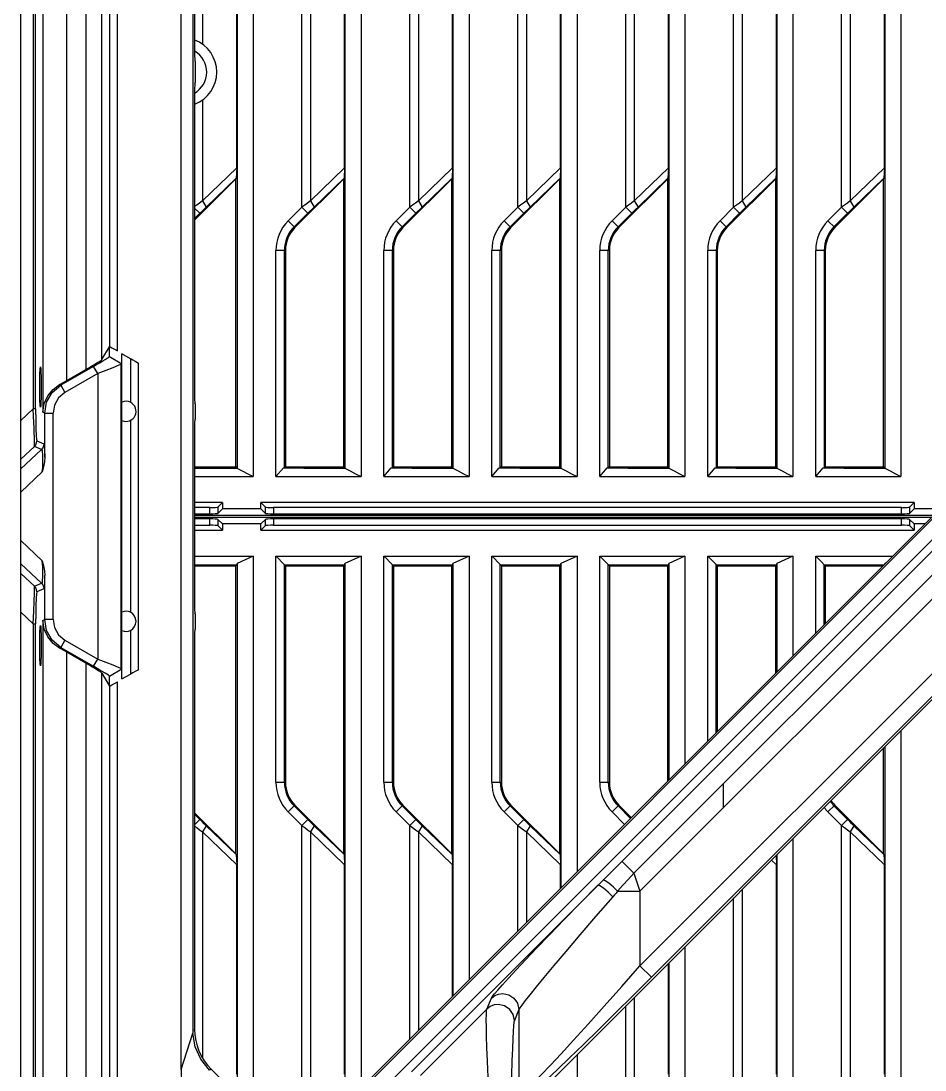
# Model space of a CAD drawing. Header units: millimetres. Extents: x -3132 to 28633, y 682 to 5849.
# Drawn here: x 7061 to 7173, y 2387 to 2516.9 of the extents above; entities that cross this region are included whole.
import ezdxf

# ---------------------------------------------------------------- set-up
doc = ezdxf.new("R2010")
doc.units = ezdxf.units.MM

msp = doc.modelspace()

# ---------------------------------------------------------------- linework, layer by layer
at = {"linetype": 'Continuous'}
for p, q in [((7061.028, 1705.533), (7061.028, 2705.533)), ((7116.517, 2683.645), (7116.517, 2460.447)), ((7127.894, 2684.033), (7127.894, 2461.512)), ((7129.887, 2684.033), (7129.887, 2460.447)), ((7141.264, 2684.033), (7141.264, 2461.512)), ((7143.257, 2684.033), (7143.257, 2460.447)), ((7154.634, 2684.033), (7154.634, 2461.512)), ((7156.627, 2684.033), (7156.627, 2460.447)), ((7168.004, 2684.033), (7168.004, 2461.512)), ((7169.997, 2684.033), (7169.997, 2460.447)), ((7114.524, 2682.47), (7114.524, 2461.512)), ((7062.55, 2677.805), (7062.55, 2468.845)), ((7062.842, 2468.845), (7062.842, 2677.842)), ((7103.147, 2671.152), (7103.147, 2460.447)), ((7101.154, 2669.159), (7101.154, 2461.512)), ((7063.722, 2667.757), (7063.722, 2468.437)), ((7066.72, 2472.359), (7066.72, 2667.757)), ((7069.049, 2665.429), (7069.049, 2473.703)), ((7071.048, 2474.935), (7071.048, 2663.331)), ((7089.777, 2659.903), (7089.777, 2460.447)), ((7087.784, 2655.789), (7087.784, 2461.512)), ((7082.528, 2648.048), (7082.528, 2512.885)), ((7071.994, 2638.734), (7071.994, 2476.552)), ((7072.994, 2476.013), (7072.994, 2638.734)), ((7080.876, 2387.053), (7080.876, 2630.852)), ((7082.297, 2630.852), (7082.297, 2391.921)), ((7095.802, 2493.805), (7095.802, 2529.474)), ((7109.172, 2493.805), (7109.172, 2529.474)), ((7122.542, 2493.805), (7122.542, 2529.474)), ((7135.912, 2493.805), (7135.912, 2529.474)), ((7149.282, 2493.805), (7149.282, 2529.474)), ((7162.652, 2493.805), (7162.652, 2529.474)), ((7083.501, 2528.7), (7083.501, 2513.99)), ((7096.871, 2528.7), (7096.871, 2494.578)), ((7110.241, 2528.7), (7110.241, 2494.578)), ((7123.611, 2528.7), (7123.611, 2494.578)), ((7136.981, 2528.7), (7136.981, 2494.578)), ((7150.351, 2528.7), (7150.351, 2494.578)), ((7163.721, 2528.7), (7163.721, 2494.578)), ((7087.741, 2498.674), (7087.741, 2524.605)), ((7101.111, 2498.674), (7101.111, 2524.605)), ((7114.481, 2498.674), (7114.481, 2524.605)), ((7127.851, 2498.674), (7127.851, 2524.605)), ((7141.221, 2498.674), (7141.221, 2524.605)), ((7154.591, 2498.674), (7154.591, 2524.605)), ((7167.961, 2498.674), (7167.961, 2524.605)), ((7082.561, 2511.89), (7082.598, 2511.835)), ((7082.598, 2511.835), (7082.598, 2509.231)), ((7082.528, 2508.181), (7082.528, 2470.555)), ((7082.561, 2509.175), (7082.598, 2509.231)), ((7083.501, 2507.076), (7083.501, 2494.578)), ((7109.391, 2386.775), (7226.346, 2503.73)), ((7226.776, 2501.195), (7136.932, 2411.35)), ((7087.741, 2498.674), (7083.501, 2494.578)), ((7087.741, 2498.674), (7087.673, 2497.416)), ((7101.111, 2498.674), (7096.871, 2494.578)), ((7101.111, 2498.674), (7101.043, 2497.416)), ((7114.481, 2498.674), (7110.241, 2494.578)), ((7114.481, 2498.674), (7114.413, 2497.416)), ((7127.851, 2498.674), (7123.611, 2494.578)), ((7127.851, 2498.674), (7127.783, 2497.416)), ((7141.221, 2498.674), (7136.981, 2494.578)), ((7137.683, 2409.109), (7226.786, 2498.211)), ((7141.221, 2498.674), (7141.153, 2497.416)), ((7154.591, 2498.674), (7150.351, 2494.578)), ((7154.591, 2498.674), (7154.523, 2497.416)), ((7167.961, 2498.674), (7163.721, 2494.578)), ((7167.961, 2498.674), (7167.893, 2497.416)), ((7082.528, 2492.222), (7087.638, 2497.332)), ((7083.963, 2493.833), (7087.673, 2497.416)), ((7087.673, 2497.416), (7087.638, 2497.332)), ((7087.638, 2461.665), (7087.638, 2497.332)), ((7094.954, 2491.277), (7101.008, 2497.332)), ((7097.333, 2493.833), (7101.043, 2497.416)), ((7101.043, 2497.416), (7101.008, 2497.332)), ((7101.008, 2461.665), (7101.008, 2497.332)), ((7108.324, 2491.277), (7114.378, 2497.332)), ((7110.703, 2493.833), (7114.413, 2497.416)), ((7114.413, 2497.416), (7114.378, 2497.332)), ((7114.378, 2461.665), (7114.378, 2497.332)), ((7121.694, 2491.277), (7127.748, 2497.332)), ((7124.073, 2493.833), (7127.783, 2497.416)), ((7127.783, 2497.416), (7127.748, 2497.332)), ((7127.748, 2461.665), (7127.748, 2497.332)), ((7135.064, 2491.277), (7141.118, 2497.332)), ((7137.443, 2493.833), (7141.153, 2497.416)), ((7141.153, 2497.416), (7141.118, 2497.332)), ((7141.118, 2461.665), (7141.118, 2497.332)), ((7148.434, 2491.277), (7154.488, 2497.332)), ((7150.813, 2493.833), (7154.523, 2497.416)), ((7154.523, 2497.416), (7154.488, 2497.332)), ((7154.488, 2461.665), (7154.488, 2497.332)), ((7161.804, 2491.277), (7167.858, 2497.332)), ((7164.183, 2493.833), (7167.893, 2497.416)), ((7167.893, 2497.416), (7167.858, 2497.332)), ((7167.858, 2461.665), (7167.858, 2497.332)), ((7083.501, 2494.578), (7083.963, 2493.833)), ((7095.802, 2493.805), (7094.114, 2492.117)), ((7096.547, 2493.06), (7095.802, 2493.805)), ((7096.871, 2494.578), (7097.333, 2493.833)), ((7109.172, 2493.805), (7107.484, 2492.117)), ((7109.917, 2493.06), (7109.172, 2493.805)), ((7110.241, 2494.578), (7110.703, 2493.833)), ((7122.542, 2493.805), (7120.854, 2492.117)), ((7123.287, 2493.06), (7122.542, 2493.805)), ((7123.611, 2494.578), (7124.073, 2493.833)), ((7135.912, 2493.805), (7134.224, 2492.117)), ((7136.657, 2493.06), (7135.912, 2493.805)), ((7136.981, 2494.578), (7137.443, 2493.833)), ((7149.282, 2493.805), (7147.594, 2492.117)), ((7150.027, 2493.06), (7149.282, 2493.805)), ((7150.351, 2494.578), (7150.813, 2493.833)), ((7162.652, 2493.805), (7160.964, 2492.117)), ((7163.397, 2493.06), (7162.652, 2493.805)), ((7163.721, 2494.578), (7164.183, 2493.833)), ((7083.177, 2493.06), (7082.528, 2493.709)), ((7082.528, 2492.412), (7083.177, 2493.06)), ((7094.859, 2491.372), (7096.547, 2493.06)), ((7108.229, 2491.372), (7109.917, 2493.06)), ((7121.599, 2491.372), (7123.287, 2493.06)), ((7134.969, 2491.372), (7136.657, 2493.06)), ((7150.027, 2493.06), (7148.339, 2491.372)), ((7163.397, 2493.06), (7161.709, 2491.372)), ((7094.114, 2492.117), (7094.954, 2491.277)), ((7107.484, 2492.117), (7108.324, 2491.277)), ((7120.854, 2492.117), (7121.694, 2491.277)), ((7134.224, 2492.117), (7135.064, 2491.277)), ((7147.594, 2492.117), (7148.434, 2491.277)), ((7160.964, 2492.117), (7161.804, 2491.277)), ((7092.594, 2460.447), (7092.594, 2488.449)), ((7093.782, 2488.449), (7092.594, 2488.449)), ((7093.648, 2461.531), (7093.648, 2488.449)), ((7093.782, 2488.449), (7093.782, 2461.665)), ((7105.964, 2460.447), (7105.964, 2488.449)), ((7107.152, 2488.449), (7105.964, 2488.449)), ((7107.018, 2461.531), (7107.018, 2488.449)), ((7107.152, 2488.449), (7107.152, 2461.665)), ((7119.334, 2460.447), (7119.334, 2488.449)), ((7120.522, 2488.449), (7119.334, 2488.449)), ((7120.388, 2461.531), (7120.388, 2488.449)), ((7120.522, 2488.449), (7120.522, 2461.665)), ((7132.704, 2460.447), (7132.704, 2488.449)), ((7133.892, 2488.449), (7132.704, 2488.449)), ((7133.758, 2461.531), (7133.758, 2488.449)), ((7133.892, 2488.449), (7133.892, 2461.665)), ((7146.074, 2460.447), (7146.074, 2488.449)), ((7147.262, 2488.449), (7146.074, 2488.449)), ((7147.128, 2488.449), (7147.128, 2461.531)), ((7147.262, 2488.449), (7147.262, 2461.665)), ((7159.444, 2460.447), (7159.444, 2488.449)), ((7160.632, 2488.449), (7159.444, 2488.449)), ((7160.498, 2488.449), (7160.498, 2461.531)), ((7160.632, 2488.449), (7160.632, 2461.665)), ((7220.497, 2482.696), (7137.683, 2399.883)), ((7071.048, 2474.935), (7071.975, 2476.541)), ((7071.975, 2476.541), (7071.994, 2476.552)), ((7071.975, 2475.311), (7071.975, 2476.541)), ((7073.529, 2435.402), (7073.529, 2475.664)), ((7074.585, 2475.053), (7073.529, 2475.664)), ((7071.975, 2475.311), (7073.529, 2474.414)), ((7073.453, 2474.371), (7073.08, 2474.203)), ((7073.453, 2436.695), (7073.453, 2474.371)), ((7074.585, 2475.053), (7074.585, 2469.653)), ((7075.581, 2436.548), (7075.581, 2474.518)), ((7070.011, 2474.097), (7065.962, 2471.76)), ((7070.528, 2473.201), (7066.479, 2470.863)), ((7066.72, 2472.359), (7069.049, 2473.703)), ((7070.528, 2473.201), (7070.011, 2474.097)), ((7070.528, 2473.201), (7070.528, 2437.865)), ((7065.817, 2471.843), (7065.962, 2471.76)), ((7065.962, 2471.76), (7066.479, 2470.863)), ((7082.598, 2469.468), (7082.56, 2469.563)), ((7082.598, 2469.468), (7082.598, 2467.598)), ((7061.028, 2467.399), (7062.55, 2468.845)), ((7062.842, 2468.845), (7062.55, 2468.845)), ((7063.963, 2468.298), (7063.722, 2468.437)), ((7063.963, 2462.849), (7063.963, 2468.298)), ((7063.963, 2468.298), (7064.998, 2468.298)), ((7064.998, 2442.768), (7064.998, 2468.298)), ((7074.585, 2467.412), (7074.585, 2443.653)), ((7082.528, 2466.511), (7082.528, 2444.555)), ((7082.598, 2467.598), (7082.56, 2467.503)), ((7062.69, 2464.176), (7061.028, 2462.596)), ((7063.563, 2463.815), (7062.69, 2464.176)), ((7062.983, 2464.883), (7063.856, 2464.521)), ((7061.028, 2461.401), (7063.563, 2463.815)), ((7082.528, 2461.665), (7087.638, 2461.665)), ((7087.638, 2461.665), (7087.779, 2461.519)), ((7092.594, 2460.447), (7093.518, 2461.521)), ((7093.518, 2461.521), (7093.648, 2461.531)), ((7093.782, 2461.665), (7093.648, 2461.531)), ((7093.782, 2461.665), (7101.008, 2461.665)), ((7101.008, 2461.665), (7101.149, 2461.519)), ((7105.964, 2460.447), (7106.888, 2461.521)), ((7106.888, 2461.521), (7107.018, 2461.531)), ((7107.152, 2461.665), (7107.018, 2461.531)), ((7107.152, 2461.665), (7114.378, 2461.665)), ((7114.378, 2461.665), (7114.519, 2461.519)), ((7119.334, 2460.447), (7120.258, 2461.521)), ((7120.258, 2461.521), (7120.388, 2461.531)), ((7120.522, 2461.665), (7120.388, 2461.531)), ((7120.522, 2461.665), (7127.748, 2461.665)), ((7127.748, 2461.665), (7127.889, 2461.519)), ((7132.704, 2460.447), (7133.628, 2461.521)), ((7133.628, 2461.521), (7133.758, 2461.531)), ((7133.892, 2461.665), (7133.758, 2461.531)), ((7133.892, 2461.665), (7141.118, 2461.665)), ((7141.118, 2461.665), (7141.259, 2461.519)), ((7146.074, 2460.447), (7146.998, 2461.521)), ((7146.998, 2461.521), (7147.128, 2461.531)), ((7147.262, 2461.665), (7147.128, 2461.531)), ((7147.262, 2461.665), (7154.488, 2461.665)), ((7154.488, 2461.665), (7154.629, 2461.519)), ((7159.444, 2460.447), (7160.368, 2461.521)), ((7160.368, 2461.521), (7160.498, 2461.531)), ((7160.632, 2461.665), (7160.498, 2461.531)), ((7160.632, 2461.665), (7167.858, 2461.665)), ((7167.858, 2461.665), (7167.999, 2461.519)), ((7063.672, 2461.046), (7061.028, 2458.528)), ((7082.528, 2460.447), (7089.777, 2460.447)), ((7092.594, 2460.447), (7103.147, 2460.447)), ((7105.964, 2460.447), (7116.517, 2460.447)), ((7119.334, 2460.447), (7129.887, 2460.447)), ((7132.704, 2460.447), (7143.257, 2460.447)), ((7146.074, 2460.447), (7156.627, 2460.447)), ((7159.444, 2460.447), (7169.997, 2460.447)), ((7180.028, 2458.826), (7094.954, 2373.752)), ((7096.424, 2378.05), (7177.445, 2459.072)), ((7177.68, 2458.999), (7097.182, 2378.501)), ((7085.967, 2457.251), (7082.528, 2457.251)), ((7084.399, 2456.633), (7082.528, 2456.633)), ((7084.399, 2455.853), (7084.399, 2456.633)), ((7085.398, 2456.683), (7085.967, 2457.251)), ((7085.398, 2456.683), (7085.398, 2455.903)), ((7085.398, 2455.903), (7085.967, 2456.471)), ((7085.967, 2457.251), (7085.967, 2456.471)), ((7090.73, 2456.471), (7085.967, 2456.471)), ((7090.73, 2456.471), (7090.73, 2457.251)), ((7091.299, 2456.683), (7090.73, 2457.251)), ((7171.647, 2457.251), (7090.73, 2457.251)), ((7091.299, 2455.903), (7090.73, 2456.471)), ((7091.299, 2455.903), (7091.299, 2456.683)), ((7092.297, 2456.633), (7092.297, 2455.853)), ((7170.079, 2456.633), (7092.297, 2456.633)), ((7170.079, 2455.853), (7170.079, 2456.633)), ((7171.078, 2456.683), (7171.647, 2457.251)), ((7171.078, 2456.683), (7171.078, 2455.903)), ((7171.078, 2455.903), (7171.647, 2456.471)), ((7171.647, 2457.251), (7171.647, 2456.471)), ((7174.845, 2456.471), (7171.647, 2456.471)), ((7082.528, 2455.853), (7084.399, 2455.853)), ((7174.006, 2455.633), (7082.528, 2455.633)), ((7082.528, 2455.433), (7173.806, 2455.433)), ((7084.399, 2455.213), (7082.528, 2455.213)), ((7084.399, 2454.433), (7084.399, 2455.213)), ((7085.398, 2455.163), (7085.398, 2454.383)), ((7085.398, 2455.163), (7085.967, 2454.594)), ((7091.299, 2455.163), (7090.73, 2454.594)), ((7091.299, 2454.383), (7091.299, 2455.163)), ((7092.297, 2455.853), (7170.079, 2455.853)), ((7092.297, 2455.213), (7092.297, 2454.433)), ((7170.079, 2455.213), (7092.297, 2455.213)), ((7170.079, 2454.433), (7170.079, 2455.213)), ((7171.078, 2455.163), (7171.078, 2454.383)), ((7171.078, 2455.163), (7171.647, 2454.594)), ((7082.528, 2454.433), (7084.399, 2454.433)), ((7082.528, 2453.815), (7085.967, 2453.815)), ((7085.398, 2454.383), (7085.967, 2453.815)), ((7085.967, 2454.594), (7085.967, 2453.815)), ((7090.73, 2454.594), (7085.967, 2454.594)), ((7090.73, 2453.815), (7090.73, 2454.594)), ((7091.299, 2454.383), (7090.73, 2453.815)), ((7090.73, 2453.815), (7171.647, 2453.815)), ((7092.297, 2454.433), (7170.079, 2454.433)), ((7171.078, 2454.383), (7171.647, 2453.815)), ((7171.647, 2454.594), (7171.647, 2453.815)), ((7172.968, 2454.594), (7171.647, 2454.594)), ((7061.028, 2452.538), (7063.672, 2450.019)), ((7063.563, 2447.251), (7061.028, 2449.665)), ((7082.528, 2450.619), (7089.777, 2450.619)), ((7087.77, 2449.532), (7087.784, 2449.713)), ((7089.777, 2450.619), (7087.783, 2449.716)), ((7087.784, 2449.713), (7087.784, 2383.863)), ((7089.777, 2450.619), (7089.777, 2381.87)), ((7092.594, 2422.617), (7092.594, 2450.619)), ((7092.594, 2450.619), (7103.147, 2450.619)), ((7101.14, 2449.532), (7101.154, 2449.713)), ((7103.147, 2450.619), (7101.153, 2449.716)), ((7101.154, 2449.713), (7101.154, 2382.781)), ((7103.147, 2450.619), (7103.147, 2384.774)), ((7105.964, 2422.617), (7105.964, 2450.619)), ((7105.964, 2450.619), (7116.517, 2450.619)), ((7114.51, 2449.532), (7114.524, 2449.713)), ((7116.517, 2450.619), (7114.523, 2449.716)), ((7114.524, 2449.713), (7114.524, 2396.151)), ((7116.517, 2450.619), (7116.517, 2398.144)), ((7119.334, 2422.617), (7119.334, 2450.619)), ((7119.334, 2450.619), (7129.887, 2450.619)), ((7127.88, 2449.532), (7127.894, 2449.713)), ((7129.887, 2450.619), (7127.893, 2449.716)), ((7127.894, 2449.713), (7127.894, 2409.521)), ((7129.887, 2450.619), (7129.887, 2411.514)), ((7132.704, 2422.617), (7132.704, 2450.619)), ((7132.704, 2450.619), (7143.257, 2450.619)), ((7141.25, 2449.532), (7141.264, 2449.713)), ((7143.257, 2450.619), (7141.263, 2449.716)), ((7141.264, 2449.713), (7141.264, 2422.891)), ((7143.257, 2450.619), (7143.257, 2424.884)), ((7146.074, 2427.701), (7146.074, 2450.619)), ((7146.074, 2450.619), (7156.627, 2450.619)), ((7154.62, 2449.532), (7154.634, 2449.713)), ((7156.627, 2450.619), (7154.633, 2449.716)), ((7154.634, 2449.713), (7154.634, 2436.261)), ((7156.627, 2450.619), (7156.627, 2438.254)), ((7159.444, 2441.071), (7159.444, 2450.619)), ((7159.444, 2450.619), (7168.993, 2450.619)), ((7167.997, 2449.624), (7168.004, 2449.713)), ((7168.16, 2449.787), (7168.003, 2449.716)), ((7168.004, 2449.713), (7168.004, 2449.631)), ((7061.028, 2448.47), (7062.69, 2446.89)), ((7082.528, 2449.533), (7087.77, 2449.532)), ((7082.528, 2449.401), (7087.638, 2449.401)), ((7087.638, 2449.401), (7087.77, 2449.532)), ((7087.638, 2413.734), (7087.638, 2449.401)), ((7093.648, 2422.617), (7093.649, 2449.54)), ((7093.782, 2449.401), (7093.656, 2449.534)), ((7093.656, 2449.534), (7101.14, 2449.532)), ((7093.782, 2449.401), (7093.782, 2422.617)), ((7093.782, 2449.401), (7101.008, 2449.401)), ((7101.008, 2449.401), (7101.14, 2449.532)), ((7101.008, 2413.734), (7101.008, 2449.401)), ((7107.018, 2422.617), (7107.019, 2449.54)), ((7107.152, 2449.401), (7107.026, 2449.534)), ((7107.026, 2449.534), (7114.51, 2449.532)), ((7107.152, 2449.401), (7107.152, 2422.617)), ((7107.152, 2449.401), (7114.378, 2449.401)), ((7114.378, 2449.401), (7114.51, 2449.532)), ((7114.378, 2413.734), (7114.378, 2449.401)), ((7120.388, 2422.617), (7120.389, 2449.54)), ((7120.522, 2449.401), (7120.396, 2449.534)), ((7120.396, 2449.534), (7127.88, 2449.532)), ((7120.522, 2449.401), (7120.522, 2422.617)), ((7120.522, 2449.401), (7127.748, 2449.401)), ((7127.748, 2449.401), (7127.88, 2449.532)), ((7127.748, 2413.734), (7127.748, 2449.401)), ((7133.758, 2422.617), (7133.759, 2449.54)), ((7133.892, 2449.401), (7133.766, 2449.534)), ((7133.766, 2449.534), (7141.25, 2449.532)), ((7133.892, 2449.401), (7133.892, 2422.617)), ((7133.892, 2449.401), (7141.118, 2449.401)), ((7141.118, 2449.401), (7141.25, 2449.532)), ((7141.118, 2422.745), (7141.118, 2449.401)), ((7147.128, 2428.755), (7147.129, 2449.54)), ((7147.262, 2449.401), (7147.136, 2449.534)), ((7147.136, 2449.534), (7154.62, 2449.532)), ((7147.262, 2449.401), (7147.262, 2428.889)), ((7147.262, 2449.401), (7154.488, 2449.401)), ((7154.488, 2449.401), (7154.62, 2449.532)), ((7154.488, 2436.115), (7154.488, 2449.401)), ((7160.499, 2442.126), (7160.499, 2449.54)), ((7160.632, 2449.401), (7160.506, 2449.534)), ((7160.506, 2449.534), (7167.906, 2449.532)), ((7160.632, 2449.401), (7160.632, 2442.259)), ((7160.632, 2449.401), (7167.774, 2449.401)), ((7062.69, 2446.89), (7063.563, 2447.251)), ((7063.963, 2442.768), (7063.963, 2448.216)), ((7063.856, 2446.545), (7062.983, 2446.183)), ((7062.55, 2442.221), (7061.028, 2443.667)), ((7082.598, 2443.468), (7082.56, 2443.563)), ((7082.598, 2443.468), (7082.598, 2441.598)), ((7062.55, 2442.221), (7062.55, 1968.845)), ((7062.55, 2442.221), (7062.842, 2442.221)), ((7062.842, 1968.845), (7062.842, 2442.221)), ((7063.722, 2442.629), (7063.963, 2442.768)), ((7063.722, 2442.629), (7063.722, 1968.437)), ((7064.998, 2442.768), (7063.963, 2442.768)), ((7074.585, 2441.412), (7074.585, 2436.013)), ((7082.528, 2440.511), (7082.528, 2392.017)), ((7082.598, 2441.598), (7082.56, 2441.503)), ((7065.962, 2439.306), (7065.817, 2439.223)), ((7066.479, 2440.203), (7065.962, 2439.306)), ((7065.962, 2439.306), (7070.011, 2436.969)), ((7066.479, 2440.203), (7070.528, 2437.865)), ((7066.72, 1972.359), (7066.72, 2438.707)), ((7069.049, 2437.363), (7066.72, 2438.707)), ((7069.049, 2437.363), (7069.049, 1973.703)), ((7070.011, 2436.969), (7070.528, 2437.865)), ((7071.975, 2435.755), (7073.529, 2436.652)), ((7071.048, 1974.935), (7071.048, 2436.131)), ((7071.048, 2436.131), (7071.975, 2434.525)), ((7071.975, 2434.525), (7071.975, 2435.755)), ((7073.529, 2435.402), (7074.585, 2436.013)), ((7139.097, 2398.47), (7176.73, 2436.103)), ((7071.994, 2434.514), (7071.975, 2434.525)), ((7071.994, 2434.514), (7071.994, 2348.867)), ((7072.994, 2350.378), (7072.994, 2435.052)), ((7174.951, 2433.95), (7124.115, 2383.114)), ((7169.997, 2428.996), (7169.997, 2217.533)), ((7167.858, 2413.734), (7167.858, 2426.857)), ((7168.004, 2427.004), (7168.004, 2217.533)), ((7092.594, 2422.617), (7093.782, 2422.617)), ((7105.964, 2422.617), (7107.152, 2422.617)), ((7119.334, 2422.617), (7120.522, 2422.617)), ((7132.704, 2422.617), (7133.892, 2422.617)), ((7147.984, 2422.403), (7147.984, 2419.41)), ((7094.954, 2419.788), (7094.114, 2418.948)), ((7101.008, 2413.734), (7094.954, 2419.788)), ((7108.324, 2419.788), (7107.484, 2418.948)), ((7114.378, 2413.734), (7108.324, 2419.788)), ((7121.694, 2419.788), (7120.854, 2418.948)), ((7127.748, 2413.734), (7121.694, 2419.788)), ((7135.064, 2419.788), (7134.224, 2418.948)), ((7136.613, 2418.239), (7135.064, 2419.788)), ((7161.804, 2419.788), (7160.964, 2418.948)), ((7167.858, 2413.734), (7161.804, 2419.788)), ((7087.638, 2413.734), (7082.528, 2418.844)), ((7083.177, 2418.006), (7082.528, 2418.654)), ((7094.114, 2418.948), (7095.802, 2417.261)), ((7096.547, 2418.006), (7094.859, 2419.693)), ((7107.484, 2418.948), (7109.172, 2417.261)), ((7109.917, 2418.006), (7108.229, 2419.693)), ((7120.854, 2418.948), (7122.542, 2417.261)), ((7123.287, 2418.006), (7121.599, 2419.693)), ((7134.224, 2418.948), (7135.773, 2417.399)), ((7136.518, 2418.144), (7134.969, 2419.693)), ((7160.964, 2418.948), (7162.652, 2417.261)), ((7163.397, 2418.006), (7161.709, 2419.693)), ((7082.528, 2417.357), (7083.177, 2418.006)), ((7083.963, 2417.233), (7083.501, 2416.488)), ((7087.673, 2413.65), (7083.963, 2417.233)), ((7095.802, 2417.261), (7096.547, 2418.006)), ((7095.802, 2381.592), (7095.802, 2417.261)), ((7097.333, 2417.233), (7096.871, 2416.488)), ((7101.043, 2413.65), (7097.333, 2417.233)), ((7109.172, 2417.261), (7109.917, 2418.006)), ((7109.172, 2390.798), (7109.172, 2417.261)), ((7110.703, 2417.233), (7110.241, 2416.488)), ((7114.413, 2413.65), (7110.703, 2417.233)), ((7122.542, 2417.261), (7123.287, 2418.006)), ((7122.542, 2404.168), (7122.542, 2417.261)), ((7124.073, 2417.233), (7123.611, 2416.488)), ((7127.783, 2413.65), (7124.073, 2417.233)), ((7162.652, 2417.261), (7163.397, 2418.006)), ((7162.652, 2381.592), (7162.652, 2417.261)), ((7164.183, 2417.233), (7163.721, 2416.488)), ((7167.893, 2413.65), (7164.183, 2417.233)), ((7083.501, 2416.488), (7083.501, 2388.473)), ((7083.501, 2416.488), (7087.741, 2412.392)), ((7096.871, 2416.488), (7096.871, 2382.365)), ((7096.871, 2416.488), (7101.111, 2412.392)), ((7110.241, 2416.488), (7110.241, 2391.867)), ((7110.241, 2416.488), (7114.481, 2412.392)), ((7123.611, 2416.488), (7123.611, 2405.237)), ((7123.611, 2416.488), (7127.851, 2412.392)), ((7163.721, 2416.488), (7163.721, 2382.365)), ((7163.721, 2416.488), (7167.961, 2412.392)), ((7156.627, 2415.626), (7156.627, 2210.533)), ((7087.673, 2413.65), (7087.638, 2413.734)), ((7087.673, 2413.65), (7087.741, 2412.392)), ((7101.043, 2413.65), (7101.008, 2413.734)), ((7101.043, 2413.65), (7101.111, 2412.392)), ((7114.413, 2413.65), (7114.378, 2413.734)), ((7114.413, 2413.65), (7114.481, 2412.392)), ((7127.783, 2413.65), (7127.748, 2413.734)), ((7127.783, 2413.65), (7127.851, 2412.392)), ((7154.53, 2413.529), (7154.591, 2412.392)), ((7154.634, 2413.634), (7154.634, 2211.512)), ((7167.893, 2413.65), (7167.858, 2413.734)), ((7167.893, 2413.65), (7167.961, 2412.392)), ((7087.741, 2386.461), (7087.741, 2412.392)), ((7101.111, 2386.461), (7101.111, 2412.392)), ((7114.481, 2396.108), (7114.481, 2412.392)), ((7127.851, 2409.478), (7127.851, 2412.392)), ((7136.932, 2411.35), (7135.449, 2412.833)), ((7153.982, 2412.981), (7154.591, 2412.392)), ((7154.591, 2386.461), (7154.591, 2412.392)), ((7167.961, 2386.461), (7167.961, 2412.392)), ((7130.312, 2407.664), (7132.47, 2409.854)), ((7150.351, 2409.35), (7150.351, 2382.365)), ((7134.908, 2409.109), (7137.683, 2409.109)), ((7137.683, 2409.109), (7137.683, 2399.883)), ((7149.282, 2381.592), (7149.282, 2408.281)), ((7143.257, 2402.256), (7143.257, 2212.825)), ((7141.221, 2386.461), (7141.221, 2400.221)), ((7141.264, 2400.264), (7141.264, 2213.492)), ((7139.097, 2398.47), (7137.683, 2399.883)), ((7118.719, 2394.519), (7119.28, 2395.875)), ((7136.981, 2395.98), (7136.981, 2382.365)), ((7118.719, 2394.519), (7110.511, 2386.312)), ((7122.692, 2394.462), (7122.131, 2393.106)), ((7122.692, 2394.462), (7122.692, 2383.704)), ((7135.912, 2381.592), (7135.912, 2394.911)), ((7080.876, 2387.053), (7082.307, 2391.554)), ((7082.297, 2391.921), (7082.528, 2392.017)), ((7129.887, 2388.886), (7129.887, 2217.285)), ((7084.577, 2387.07), (7084.367, 2386.983)), ((7084.577, 2387.07), (7093.597, 2378.05))]:
    msp.add_line(p, q, dxfattribs=at)
for points in [[(7083.501, 2494.578), (7083.15, 2494.328), (7082.794, 2494.07), (7082.528, 2493.876)], [(7083.177, 2493.06), (7083.446, 2493.328), (7083.708, 2493.586), (7083.963, 2493.833)], [(7096.871, 2494.578), (7096.52, 2494.328), (7096.164, 2494.07), (7095.802, 2493.805)], [(7096.547, 2493.06), (7096.816, 2493.328), (7097.078, 2493.586), (7097.333, 2493.833)], [(7110.241, 2494.578), (7109.89, 2494.328), (7109.534, 2494.07), (7109.172, 2493.805)], [(7109.917, 2493.06), (7110.186, 2493.328), (7110.448, 2493.586), (7110.703, 2493.833)], [(7123.611, 2494.578), (7123.26, 2494.328), (7122.904, 2494.07), (7122.542, 2493.805)], [(7123.287, 2493.06), (7123.556, 2493.328), (7123.818, 2493.586), (7124.073, 2493.833)], [(7136.981, 2494.578), (7136.63, 2494.328), (7136.274, 2494.07), (7135.912, 2493.805)], [(7136.657, 2493.06), (7136.926, 2493.328), (7137.188, 2493.586), (7137.443, 2493.833)], [(7150.351, 2494.578), (7150, 2494.328), (7149.644, 2494.07), (7149.282, 2493.805)], [(7150.027, 2493.06), (7150.296, 2493.328), (7150.558, 2493.586), (7150.813, 2493.833)], [(7163.721, 2494.578), (7163.37, 2494.328), (7163.014, 2494.07), (7162.652, 2493.805)], [(7163.397, 2493.06), (7163.666, 2493.328), (7163.928, 2493.586), (7164.183, 2493.833)], [(7071.996, 2476.553), (7072.084, 2476.516), (7072.29, 2476.409), (7072.601, 2476.237), (7072.994, 2476.013)], [(7070.011, 2474.097), (7070.399, 2474.323), (7070.788, 2474.552), (7071.149, 2474.769), (7071.456, 2474.958), (7071.695, 2475.108), (7071.86, 2475.217), (7071.952, 2475.284), (7071.975, 2475.311)], [(7073.453, 2474.375), (7073.476, 2474.384), (7073.502, 2474.388), (7073.529, 2474.388)], [(7074.581, 2475.056), (7074.66, 2475.025), (7074.86, 2474.922), (7075.175, 2474.749), (7075.581, 2474.518)], [(7073.08, 2474.203), (7072.422, 2473.934), (7071.545, 2473.59), (7070.528, 2473.201)], [(7063.722, 2468.437), (7063.909, 2469.517), (7064.36, 2470.469), (7065.016, 2471.256), (7065.817, 2471.843)], [(7063.963, 2468.298), (7064.204, 2469.665), (7064.898, 2470.867), (7065.962, 2471.76)], [(7066.479, 2470.863), (7065.693, 2470.204), (7065.176, 2469.308), (7064.998, 2468.298)], [(7062.69, 2464.176), (7062.704, 2464.311), (7062.708, 2464.562), (7062.706, 2464.91), (7062.696, 2465.343), (7062.681, 2465.856), (7062.659, 2466.454), (7062.63, 2467.147), (7062.594, 2467.942), (7062.55, 2468.845)], [(7062.842, 2468.845), (7062.849, 2467.419), (7062.868, 2466.338), (7062.899, 2465.534), (7062.936, 2465.066), (7062.983, 2464.883)], [(7062.69, 2464.176), (7062.848, 2464.382), (7062.948, 2464.622), (7062.983, 2464.883)], [(7063.856, 2464.521), (7063.822, 2464.264), (7063.722, 2464.023), (7063.563, 2463.815)], [(7063.856, 2464.521), (7063.904, 2464.29), (7063.939, 2463.717), (7063.963, 2462.849)], [(7063.672, 2461.046), (7063.715, 2461.587), (7063.751, 2462.087), (7063.733, 2462.52), (7063.735, 2462.905), (7063.726, 2463.228), (7063.706, 2463.467), (7063.681, 2463.621), (7063.654, 2463.721), (7063.646, 2463.806), (7063.606, 2463.824), (7063.563, 2463.815)], [(7063.963, 2462.849), (7063.928, 2462.267), (7063.827, 2461.662), (7063.672, 2461.046)], [(7082.528, 2461.518), (7085.236, 2461.512), (7087.779, 2461.509)], [(7087.779, 2461.509), (7088.438, 2461.156), (7089.102, 2460.803), (7089.777, 2460.447)], [(7093.518, 2461.521), (7096.062, 2461.518), (7098.606, 2461.512), (7101.149, 2461.509)], [(7101.149, 2461.509), (7101.808, 2461.156), (7102.472, 2460.803), (7103.147, 2460.447)], [(7106.888, 2461.521), (7109.432, 2461.518), (7111.976, 2461.512), (7114.519, 2461.509)], [(7114.519, 2461.509), (7115.178, 2461.156), (7115.842, 2460.803), (7116.517, 2460.447)], [(7120.258, 2461.521), (7122.802, 2461.518), (7125.346, 2461.512), (7127.889, 2461.509)], [(7127.889, 2461.509), (7128.548, 2461.156), (7129.212, 2460.803), (7129.887, 2460.447)], [(7133.628, 2461.521), (7136.172, 2461.518), (7138.716, 2461.512), (7141.259, 2461.509)], [(7141.259, 2461.509), (7141.918, 2461.156), (7142.582, 2460.803), (7143.257, 2460.447)], [(7146.998, 2461.521), (7149.542, 2461.518), (7152.086, 2461.512), (7154.629, 2461.509)], [(7154.629, 2461.509), (7155.288, 2461.156), (7155.952, 2460.803), (7156.627, 2460.447)], [(7160.368, 2461.521), (7162.912, 2461.518), (7165.456, 2461.512), (7167.999, 2461.509)], [(7167.999, 2461.509), (7168.658, 2461.156), (7169.322, 2460.803), (7169.997, 2460.447)], [(7063.563, 2447.251), (7063.622, 2447.246), (7063.677, 2447.299), (7063.685, 2447.465), (7063.713, 2447.667), (7063.731, 2447.945), (7063.736, 2448.28), (7063.731, 2448.619), (7063.721, 2448.954), (7063.73, 2449.284), (7063.703, 2449.636), (7063.672, 2450.019)], [(7063.672, 2450.019), (7063.827, 2449.404), (7063.928, 2448.799), (7063.963, 2448.216)], [(7092.594, 2450.619), (7092.95, 2450.26), (7093.304, 2449.899), (7093.66, 2449.54)], [(7105.964, 2450.619), (7106.32, 2450.26), (7106.674, 2449.899), (7107.03, 2449.54)], [(7119.334, 2450.619), (7119.69, 2450.26), (7120.044, 2449.899), (7120.4, 2449.54)], [(7132.704, 2450.619), (7133.06, 2450.26), (7133.414, 2449.899), (7133.77, 2449.54)], [(7146.074, 2450.619), (7146.43, 2450.26), (7146.784, 2449.899), (7147.14, 2449.54)], [(7159.444, 2450.619), (7159.8, 2450.26), (7160.154, 2449.899), (7160.51, 2449.54)], [(7063.563, 2447.251), (7063.721, 2447.045), (7063.821, 2446.805), (7063.856, 2446.545)], [(7062.55, 2442.221), (7062.625, 2443.797), (7062.674, 2445.031), (7062.702, 2445.984), (7062.708, 2446.595), (7062.69, 2446.89)], [(7062.983, 2446.183), (7062.949, 2446.441), (7062.85, 2446.681), (7062.69, 2446.89)], [(7062.983, 2446.183), (7062.931, 2445.958), (7062.892, 2445.404), (7062.864, 2444.549), (7062.848, 2443.514), (7062.842, 2442.221)], [(7065.817, 2439.223), (7065.015, 2439.81), (7064.36, 2440.597), (7063.909, 2441.549), (7063.722, 2442.629)], [(7065.962, 2439.306), (7064.898, 2440.199), (7064.204, 2441.401), (7063.963, 2442.768)], [(7064.998, 2442.768), (7065.176, 2441.758), (7065.693, 2440.862), (7066.479, 2440.203)], [(7071.975, 2435.755), (7071.853, 2435.854), (7071.446, 2436.115), (7070.802, 2436.505), (7070.011, 2436.969)], [(7070.528, 2437.865), (7071.531, 2437.481), (7072.419, 2437.134), (7073.084, 2436.861), (7073.453, 2436.695)], [(7073.529, 2436.678), (7073.502, 2436.678), (7073.476, 2436.682), (7073.453, 2436.691)], [(7075.581, 2436.548), (7075.18, 2436.32), (7074.86, 2436.144), (7074.658, 2436.039), (7074.581, 2436.01)], [(7071.996, 2434.513), (7072.084, 2434.55), (7072.289, 2434.657), (7072.6, 2434.828), (7072.994, 2435.052)], [(7082.528, 2417.19), (7082.794, 2416.996), (7083.15, 2416.738), (7083.501, 2416.488)], [(7083.963, 2417.233), (7083.708, 2417.48), (7083.446, 2417.738), (7083.177, 2418.006)], [(7095.802, 2417.261), (7096.164, 2416.996), (7096.52, 2416.738), (7096.871, 2416.488)], [(7097.333, 2417.233), (7097.078, 2417.48), (7096.816, 2417.738), (7096.547, 2418.006)], [(7109.172, 2417.261), (7109.534, 2416.996), (7109.89, 2416.738), (7110.241, 2416.488)], [(7110.703, 2417.233), (7110.448, 2417.48), (7110.186, 2417.738), (7109.917, 2418.006)], [(7122.542, 2417.261), (7122.904, 2416.996), (7123.26, 2416.738), (7123.611, 2416.488)], [(7124.073, 2417.233), (7123.818, 2417.48), (7123.556, 2417.738), (7123.287, 2418.006)], [(7162.652, 2417.261), (7163.014, 2416.996), (7163.37, 2416.738), (7163.721, 2416.488)], [(7164.183, 2417.233), (7163.928, 2417.48), (7163.666, 2417.738), (7163.397, 2418.006)], [(7136.932, 2411.35), (7136.255, 2410.609), (7135.581, 2409.86), (7134.908, 2409.109)], [(7136.932, 2411.35), (7137.182, 2410.607), (7137.433, 2409.859), (7137.683, 2409.109)], [(7134.33, 2408.44), (7133.739, 2409.016), (7133.178, 2409.489), (7132.72, 2409.795), (7132.47, 2409.854)], [(7134.908, 2409.109), (7134.343, 2409.649), (7133.815, 2410.102), (7133.382, 2410.414), (7133.132, 2410.515)], [(7134.33, 2408.44), (7132.187, 2405.974), (7130.23, 2403.703), (7128.495, 2401.674), (7127.014, 2399.922), (7125.792, 2398.456), (7124.809, 2397.262), (7124.041, 2396.31), (7123.463, 2395.572), (7123.057, 2395.031), (7122.806, 2394.667), (7122.692, 2394.462)], [(7134.908, 2409.109), (7134.715, 2408.884), (7134.522, 2408.661), (7134.33, 2408.44)], [(7119.28, 2395.875), (7119.398, 2396.066), (7119.655, 2396.398), (7120.064, 2396.883), (7120.639, 2397.535), (7121.391, 2398.363), (7122.335, 2399.381), (7123.491, 2400.61), (7124.873, 2402.062), (7126.483, 2403.735), (7128.305, 2405.612), (7130.312, 2407.664)], [(7122.692, 2383.704), (7122.801, 2383.75), (7123.037, 2383.94), (7123.413, 2384.29), (7123.939, 2384.809), (7124.628, 2385.513), (7125.506, 2386.429), (7126.593, 2387.588), (7127.907, 2389.005), (7129.461, 2390.699), (7131.252, 2392.674), (7133.257, 2394.904), (7135.424, 2397.33), (7137.683, 2399.883)], [(7139.097, 2398.47), (7136.839, 2396.22), (7134.648, 2394.051), (7132.576, 2392.013), (7130.67, 2390.153), (7128.963, 2388.502), (7127.468, 2387.068), (7126.183, 2385.85), (7125.102, 2384.838), (7124.21, 2384.017), (7123.493, 2383.372)], [(7119.28, 2395.875), (7119.694, 2396.19), (7120.172, 2396.387), (7120.694, 2396.455)], [(7120.694, 2396.455), (7121.44, 2396.308), (7122.081, 2395.892), (7122.53, 2395.242), (7122.692, 2394.462)], [(7120.132, 2395.099), (7119.622, 2395.034), (7119.138, 2394.838), (7118.719, 2394.519)], [(7122.131, 2393.106), (7121.984, 2393.851), (7121.568, 2394.488), (7120.922, 2394.934), (7120.132, 2395.099)], [(7119.66, 2372.847), (7119.471, 2375.753), (7119.296, 2378.599), (7119.139, 2381.313), (7119.003, 2383.828), (7118.889, 2386.088), (7118.8, 2388.068), (7118.734, 2389.761), (7118.688, 2391.173), (7118.661, 2392.32), (7118.653, 2393.215), (7118.661, 2393.871), (7118.683, 2394.3), (7118.719, 2394.519)], [(7122.131, 2393.106), (7122.082, 2392.889), (7122.032, 2392.457), (7121.982, 2391.79), (7121.931, 2390.864), (7121.881, 2389.658), (7121.832, 2388.141), (7121.786, 2386.292), (7121.744, 2384.109), (7121.709, 2381.607), (7121.682, 2378.832), (7121.665, 2375.877), (7121.659, 2372.847)], [(7084.367, 2386.983), (7083.317, 2388.307), (7082.612, 2389.848), (7082.307, 2391.554)]]:
    msp.add_lwpolyline(points, dxfattribs=at)
for centre, radius, start, end in [((7081.028, 2510.533), 4.25, 290.81102, 69.18898), ((7081.028, 2510.533), 3, 299.71399, 59.82176), ((7097.782, 2488.449), 5.188, 135.00003, 180), ((7097.782, 2488.449), 4.134, 135.00001, 179.99999), ((7097.782, 2488.449), 4, 135, 180), ((7111.152, 2488.449), 5.188, 135.00003, 180), ((7111.152, 2488.449), 4.134, 135.00001, 179.99999), ((7111.152, 2488.449), 4, 135, 180), ((7124.522, 2488.449), 5.188, 135.00003, 180), ((7124.522, 2488.449), 4.134, 135.00001, 179.99999), ((7124.522, 2488.449), 4, 135, 180), ((7137.892, 2488.449), 5.188, 135.00003, 180), ((7137.892, 2488.449), 4.134, 135.00001, 179.99999), ((7137.892, 2488.449), 4, 135, 180), ((7151.262, 2488.449), 5.188, 135, 180), ((7151.262, 2488.449), 4.134, 135, 180), ((7151.262, 2488.449), 4, 135, 180), ((7164.632, 2488.449), 5.188, 135, 180), ((7164.632, 2488.449), 4.134, 135, 180), ((7164.632, 2488.449), 4, 135, 180), ((7074.028, 2468.533), 1.25, 63.5643, 113.53454), ((7074.028, 2468.533), 1.25, 246.46546, 63.5156), ((7074.028, 2442.533), 1.25, 63.7892, 113.53454), ((7074.028, 2442.533), 1.25, 296.4844, 63.5156), ((7074.028, 2442.533), 1.25, 246.46546, 296.21116), ((7097.782, 2422.617), 5.188, 180.00001, 224.99999), ((7097.782, 2422.617), 4.134, 180.00001, 224.99999), ((7097.782, 2422.617), 4, 180, 225), ((7111.152, 2422.617), 5.188, 180.00001, 224.99999), ((7111.152, 2422.617), 4.134, 180.00001, 224.99999), ((7111.152, 2422.617), 4, 180, 225), ((7124.522, 2422.617), 5.188, 180.00001, 224.99999), ((7124.522, 2422.617), 4.134, 180.00001, 224.99999), ((7124.522, 2422.617), 4, 180, 225), ((7137.892, 2422.617), 5.188, 180.00001, 224.99999), ((7137.892, 2422.617), 4.134, 180.00001, 224.99999), ((7137.892, 2422.617), 4, 180, 225), ((7164.632, 2422.617), 4.134, 214.94345, 224.99999), ((7164.632, 2422.617), 4, 214.55885, 225), ((7164.632, 2422.617), 5.188, 216.92436, 224.99999)]:
    msp.add_arc(centre, radius, start, end, dxfattribs=at)
for centre, major_axis, ratio, start_param, end_param in [((7082.563, 2512.885), (0, 0.996), 0.0349208, -4.712389, -3.1939525), ((7082.563, 2508.181), (0, 0.996), 0.0349208, 0.0523599, 1.5707963), ((7069.049, 2473.784), (2, 1.156), 0.030233, -1.5882709, -0.0523812), ((7066.72, 2472.48), (3, 1.734), 0.030233, -1.8940626, -1.5882709), ((7082.563, 2470.555), (0, 0.996), 0.0349208, 1.5707963, 3.0543262), ((7082.563, 2466.511), (0, 0.996), 0.0349208, 0.0872665, 1.5707963), ((7084.399, 2456.685), (1, 0), 0.0524078, -1.5707963, -0.0523599), ((7092.297, 2456.685), (1, 0), 0.0524078, -3.0892328, -1.5707963), ((7170.079, 2456.685), (1, 0), 0.0524078, -1.5707963, -0.0523599), ((7084.399, 2455.905), (1, 0), 0.0524078, -1.5707963, -0.0523599), ((7084.399, 2455.16), (1, 0), 0.0524078, 0.0523599, 1.5707963), ((7092.297, 2455.905), (1, 0), 0.0524078, -3.0892328, -1.5707963), ((7092.297, 2455.16), (1, 0), 0.0524078, 1.5707963, 3.0892328), ((7170.079, 2455.905), (1, 0), 0.0524078, -1.5707963, -0.0523599), ((7170.079, 2455.16), (1, 0), 0.0524078, 0.0523599, 1.5707963), ((7084.399, 2454.381), (1, 0), 0.0524078, 0.0523599, 1.5707963), ((7092.297, 2454.381), (1, 0), 0.0524078, 1.5707963, 3.0892328), ((7170.079, 2454.381), (1, 0), 0.0524078, 0.0523599, 1.5707963), ((7082.563, 2444.555), (0, 0.996), 0.0349208, -4.712389, -3.2288591), ((7082.563, 2440.511), (0, 0.996), 0.0349208, 0.0872665, 1.5707963), ((7066.72, 2438.586), (3, -1.734), 0.030233, 1.5882709, 1.8940626), ((7069.049, 2437.282), (2, -1.156), 0.030233, 0.0523812, 1.5882709), ((7089.545, 2392.026), (7.11, 1.468), 0.9629161, 2.9453693, 2.9978076), ((7089.532, 2392.02), (6.472, 2.681), 0.9992864, 2.7491459, 3.5340394), ((7090.953, 2403.464), (7.552, 23.769), 0.2806738, -3.865134, -3.2859024)]:
    msp.add_ellipse(centre, major_axis=major_axis, ratio=ratio, start_param=start_param, end_param=end_param, dxfattribs=at)
for centre in [(7063.443, 2471.533), (7063.443, 2439.533)]:
    msp.add_ellipse(centre, major_axis=(0, 2.5), ratio=0.0349208, dxfattribs=at)

doc.saveas('drawing.dxf')
